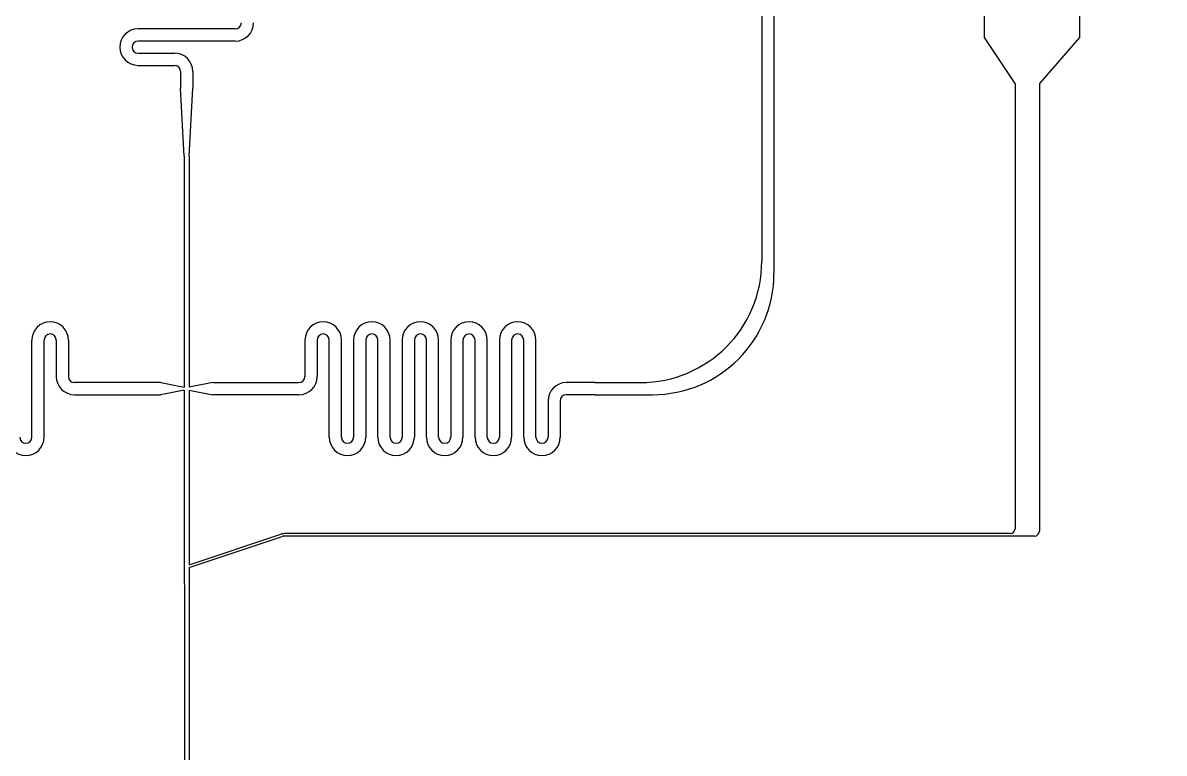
# Model space of a CAD drawing. Extents: x 1225654 to 1325654, y 924838 to 1022543.
# Drawn here: x 1302521 to 1311914, y 988908 to 994920 of the extents above; entities that cross this region are included whole.
import ezdxf

# ---------------------------------------------------------------- set-up
doc = ezdxf.new("R2010")
doc.units = 13

msp = doc.modelspace()

# ---------------------------------------------------------------- linework, layer by layer
for p, q in [((1308602.8, 998790.6), (1308602.8, 992958.3)), ((1308702.8, 998790.6), (1308702.8, 992858.3)), ((1310436.1, 994797.9), (1310436.1, 995935.5)), ((1311216.2, 995135.4), (1311216.2, 994797.9)), ((1304269.9, 994869.8), (1303469.9, 994869.8)), ((1304319.9, 994919.8), (1304319.9, 994919.8)), ((1304269.9, 994769.8), (1303469.9, 994769.8)), ((1310686.6, 994420.8), (1310436.1, 994797.9)), ((1311216.2, 994797.9), (1310886.6, 994420.8)), ((1303319.9, 994719.8), (1303319.9, 994719.8)), ((1303419.9, 994719.8), (1303419.9, 994719.8)), ((1303469.9, 994669.8), (1303769.9, 994669.8)), ((1303469.9, 994569.8), (1303769.9, 994569.8)), ((1303819.9, 994519.8), (1303819.9, 994382.3)), ((1303919.9, 994519.8), (1303919.9, 994382.3)), ((1303819.9, 994382.3), (1303819.9, 994382.3)), ((1303849.9, 993822.3), (1303819.9, 994382.3)), ((1303889.9, 993822.3), (1303919.9, 994382.3)), ((1310686.6, 994420.8), (1310686.6, 994184.7)), ((1310886.6, 994420.8), (1310886.6, 994184.7)), ((1310686.6, 994184.7), (1310686.6, 990754.8)), ((1310886.6, 994184.7), (1310886.6, 990734.8)), ((1303849.9, 993822.3), (1303849.9, 991919.5)), ((1303889.9, 993822.3), (1303889.9, 991919.5)), ((1302746.5, 992458.3), (1302746.5, 992458.3)), ((1304993.4, 992458.3), (1304993.4, 992458.3)), ((1305393.4, 992458.3), (1305393.4, 992458.3)), ((1305793.4, 992458.3), (1305793.4, 992458.3)), ((1306193.4, 992458.3), (1306193.4, 992458.3)), ((1306593.4, 992458.3), (1306593.4, 992458.3)), ((1302596.5, 991508.3), (1302596.5, 992308.3)), ((1302696.5, 991508.3), (1302696.5, 992308.3)), ((1302746.5, 992358.3), (1302746.5, 992358.3)), ((1302796.5, 992308.3), (1302796.5, 992008.3)), ((1302896.5, 992308.3), (1302896.5, 992008.3)), ((1304843.4, 992308.3), (1304843.4, 992008.3)), ((1304943.4, 992308.3), (1304943.4, 992008.3)), ((1304993.4, 992358.3), (1304993.4, 992358.3)), ((1305043.4, 991508.3), (1305043.4, 992308.3)), ((1305143.4, 991508.3), (1305143.4, 992308.3)), ((1305243.4, 992308.3), (1305243.4, 991508.3)), ((1305343.4, 992308.3), (1305343.4, 991508.3)), ((1305393.4, 992358.3), (1305393.4, 992358.3)), ((1305443.4, 991508.3), (1305443.4, 992308.3)), ((1305543.4, 991508.3), (1305543.4, 992308.3)), ((1305643.4, 992308.3), (1305643.4, 991508.3)), ((1305743.4, 992308.3), (1305743.4, 991508.3)), ((1305793.4, 992358.3), (1305793.4, 992358.3)), ((1305843.4, 991508.3), (1305843.4, 992308.3)), ((1305943.4, 991508.3), (1305943.4, 992308.3)), ((1306043.4, 992308.3), (1306043.4, 991508.3)), ((1306143.4, 992308.3), (1306143.4, 991508.3)), ((1306193.4, 992358.3), (1306193.4, 992358.3)), ((1306243.4, 991508.3), (1306243.4, 992308.3)), ((1306343.4, 991508.3), (1306343.4, 992308.3)), ((1306443.4, 992308.3), (1306443.4, 991508.3)), ((1306543.4, 992308.3), (1306543.4, 991508.3)), ((1306593.4, 992358.3), (1306593.4, 992358.3)), ((1306643.4, 991508.3), (1306643.4, 992308.3)), ((1306743.4, 991508.3), (1306743.4, 992308.3)), ((1303655.9, 991958.3), (1302946.5, 991958.3)), ((1303655.9, 991958.3), (1303849.9, 991919.5)), ((1304083.9, 991958.3), (1303889.9, 991919.5)), ((1304083.9, 991958.3), (1304793.4, 991958.3)), ((1307231.8, 991958.3), (1306993.4, 991958.3)), ((1307231.8, 991958.3), (1307602.8, 991958.3)), ((1302946.5, 991858.3), (1303655.9, 991858.3)), ((1303849.9, 991897.1), (1303655.9, 991858.3)), ((1303849.9, 991897.1), (1303852.9, 986331.7)), ((1303889.9, 991897.1), (1304083.9, 991858.3)), ((1303889.9, 991897.1), (1303889.9, 990714.8)), ((1304793.4, 991858.3), (1304083.9, 991858.3)), ((1307231.8, 991858.3), (1306993.4, 991858.3)), ((1307231.8, 991858.3), (1307702.8, 991858.3)), ((1306843.4, 991808.3), (1306843.4, 991508.3)), ((1306943.4, 991808.3), (1306943.4, 991508.3)), ((1302546.5, 991458.3), (1302546.5, 991458.3)), ((1305193.4, 991458.3), (1305193.4, 991458.3)), ((1305593.4, 991458.3), (1305593.4, 991458.3)), ((1305993.4, 991458.3), (1305993.4, 991458.3)), ((1306393.4, 991458.3), (1306393.4, 991458.3)), ((1306793.4, 991458.3), (1306793.4, 991458.3)), ((1302546.5, 991358.3), (1302546.5, 991358.3)), ((1305193.4, 991358.3), (1305193.4, 991358.3)), ((1305593.4, 991358.3), (1305593.4, 991358.3)), ((1305993.4, 991358.3), (1305993.4, 991358.3)), ((1306393.4, 991358.3), (1306393.4, 991358.3)), ((1306793.4, 991358.3), (1306793.4, 991358.3)), ((1303889.9, 990714.8), (1303889.9, 990457.8)), ((1303889.9, 990457.8), (1304643.3, 990709.7)), ((1310646.6, 990714.8), (1304675, 990714.8)), ((1303889.9, 990436.7), (1304646.6, 990689.7)), ((1310846.6, 990694.8), (1304678.3, 990694.8)), ((1303889.9, 990436.7), (1303892.9, 986331.7))]:
    msp.add_line(p, q)
msp.add_lwpolyline([(1260678.3, 924838.4), (1290630.1, 924838.4, 6.524121)], format="xyb", close=True)
msp.add_lwpolyline([(1260678.3, 924838.4), (1290630.1, 924838.4, 6.524121)], format="xyb", close=True)
for centre, radius, start, end in [((1303469.9, 994719.8), 150, 90, 180), ((1304269.9, 994919.8), 50, 270, 0), ((1304269.9, 994919.8), 150, 270, 0), ((1303469.9, 994719.8), 50, 90, 180), ((1303469.9, 994719.8), 150, 180, 270), ((1303469.9, 994719.8), 50, 180, 270), ((1303769.9, 994519.8), 150, 0, 90), ((1303769.9, 994519.8), 50, 0, 90), ((1307602.8, 992958.3), 1000, 270, 0), ((1307702.8, 992858.3), 1000, 270, 0), ((1302746.5, 992308.3), 150, 90, 180), ((1302746.5, 992308.3), 150, 0, 90), ((1304993.4, 992308.3), 150, 90, 180), ((1304993.4, 992308.3), 150, 0, 90), ((1305393.4, 992308.3), 150, 90, 180), ((1305393.4, 992308.3), 150, 0, 90), ((1305793.4, 992308.3), 150, 90, 180), ((1305793.4, 992308.3), 150, 0, 90), ((1306193.4, 992308.3), 150, 90, 180), ((1306193.4, 992308.3), 150, 0, 90), ((1306593.4, 992308.3), 150, 90, 180), ((1306593.4, 992308.3), 150, 0, 90), ((1302746.5, 992308.3), 50, 90, 180), ((1302746.5, 992308.3), 50, 0, 90), ((1304993.4, 992308.3), 50, 90, 180), ((1304993.4, 992308.3), 50, 0, 90), ((1305393.4, 992308.3), 50, 90, 180), ((1305393.4, 992308.3), 50, 0, 90), ((1305793.4, 992308.3), 50, 90, 180), ((1305793.4, 992308.3), 50, 0, 90), ((1306193.4, 992308.3), 50, 90, 180), ((1306193.4, 992308.3), 50, 0, 90), ((1306593.4, 992308.3), 50, 90, 180), ((1306593.4, 992308.3), 50, 0, 90), ((1302946.5, 992008.3), 150, 180, 270), ((1302946.5, 992008.3), 50, 180, 270), ((1304793.4, 992008.3), 150, 270, 0), ((1304793.4, 992008.3), 50, 270, 0), ((1306993.4, 991808.3), 150, 90, 180), ((1306993.4, 991808.3), 50, 90, 180), ((1302546.5, 991508.3), 150, 180, 270), ((1302546.5, 991508.3), 50, 180, 270), ((1302546.5, 991508.3), 50, 270, 0), ((1302546.5, 991508.3), 150, 270, 0), ((1305193.4, 991508.3), 150, 180, 270), ((1305193.4, 991508.3), 50, 180, 270), ((1305193.4, 991508.3), 150, 270, 0), ((1305193.4, 991508.3), 50, 270, 0), ((1305593.4, 991508.3), 150, 180, 270), ((1305593.4, 991508.3), 50, 180, 270), ((1305593.4, 991508.3), 150, 270, 0), ((1305593.4, 991508.3), 50, 270, 0), ((1305993.4, 991508.3), 150, 180, 270), ((1305993.4, 991508.3), 50, 180, 270), ((1305993.4, 991508.3), 150, 270, 0), ((1305993.4, 991508.3), 50, 270, 0), ((1306393.4, 991508.3), 150, 180, 270), ((1306393.4, 991508.3), 50, 180, 270), ((1306393.4, 991508.3), 150, 270, 0), ((1306393.4, 991508.3), 50, 270, 0), ((1306793.4, 991508.3), 150, 180, 270), ((1306793.4, 991508.3), 50, 180, 270), ((1306793.4, 991508.3), 150, 270, 0), ((1306793.4, 991508.3), 50, 270, 0), ((1304675, 990614.8), 100, 90, 108.48587), ((1310646.6, 990754.8), 40, 270, 0), ((1310846.6, 990734.8), 40, 270, 0), ((1304678.3, 990594.8), 100, 90, 108.48587)]:
    msp.add_arc(centre, radius, start, end)

doc.saveas('drawing.dxf')
